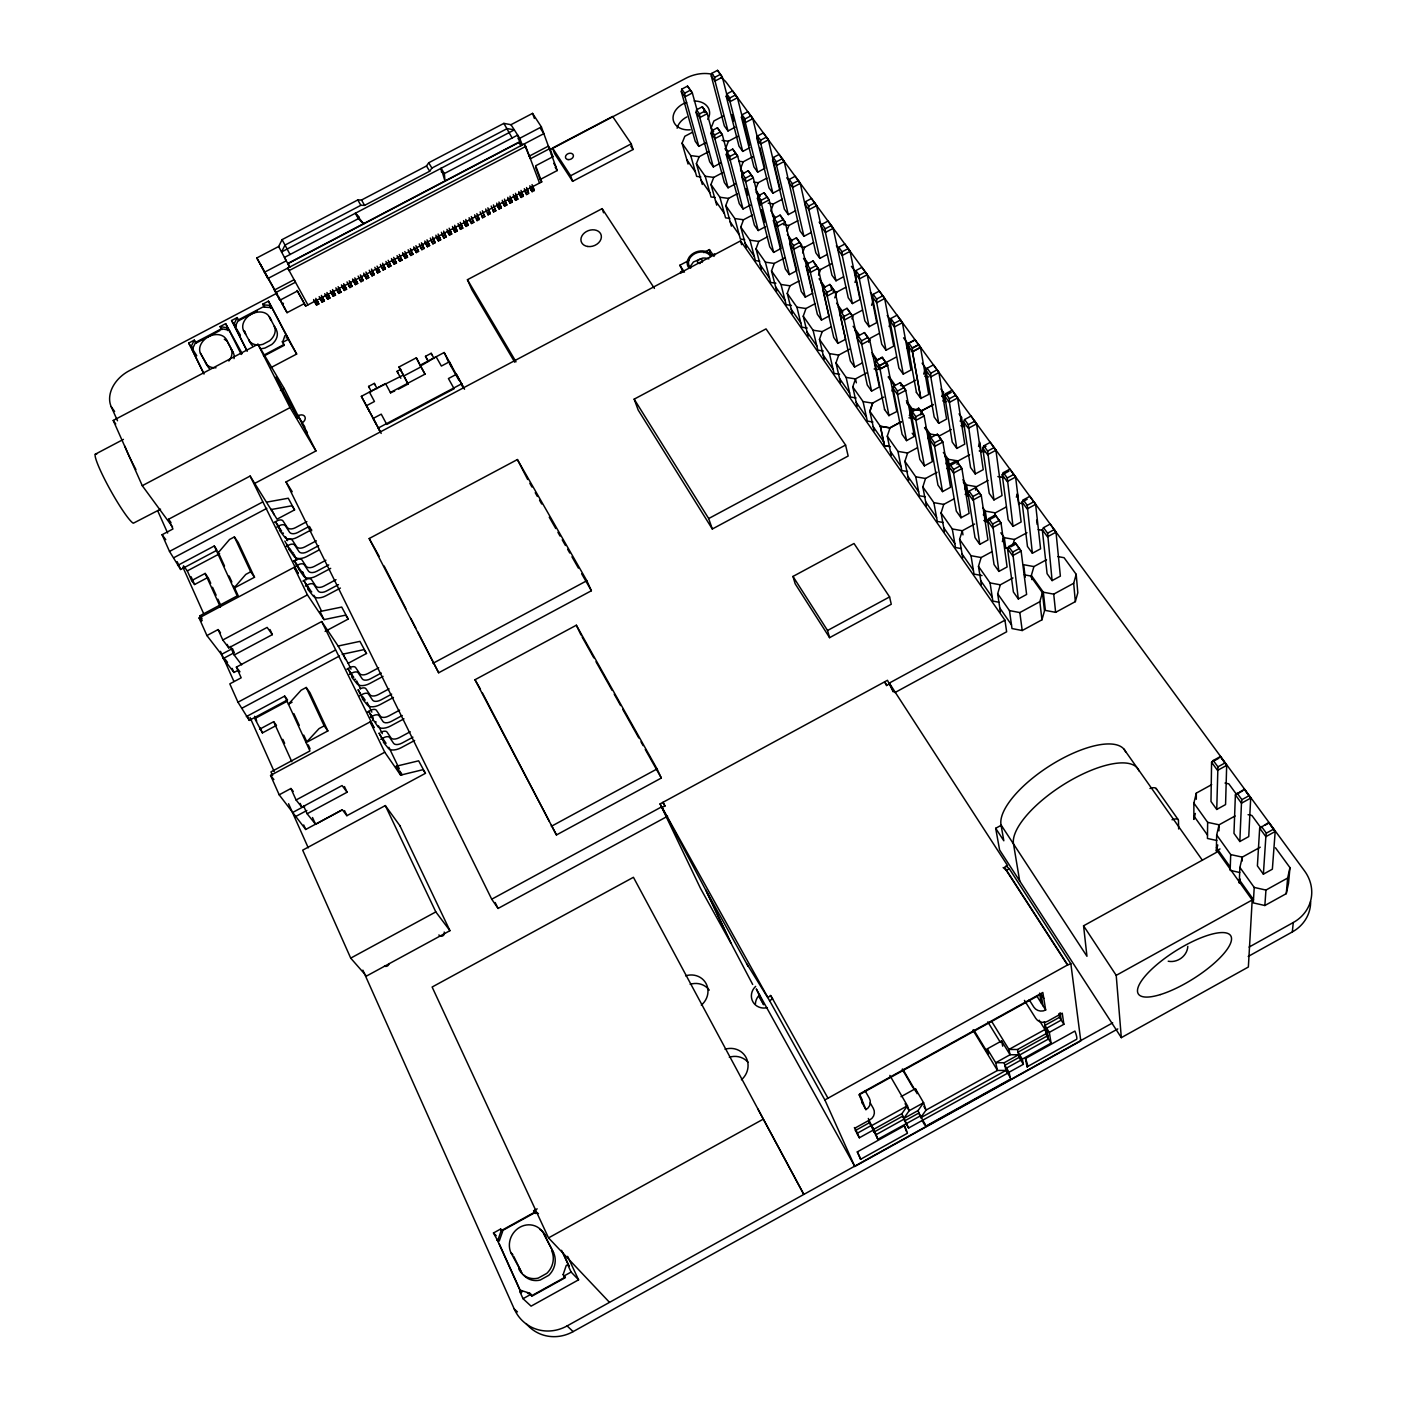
<?xml version="1.0" encoding="UTF-8"?>
<svg xmlns="http://www.w3.org/2000/svg" width="1407" height="1407" viewBox="0 0 1407 1407"><rect width="100%" height="100%" fill="white"/><g stroke="black" fill="none" stroke-linecap="round" stroke-linejoin="round"><path stroke-width="1.5" d="M968.333 424.668L975.227 473.966L983.229 469.657L976.581 423.876L974.805 421.203L968.333 424.668L964.586 419.532L971.041 416.05L976.581 423.876L968.333 428.326L963.531 421.748L964.586 419.532M1196.302 799.264L1196.319 793.108L1211.691 784.631M969.071 491.149L972.905 496.513L979.782 544.368L987.925 539.954L981.312 495.581L975.649 487.596L969.071 491.149L967.998 493.259L972.888 500.118L981.312 495.581L975.649 487.596M987.626 451.084L993.958 499.942L1002.03 495.581L995.91 450.24L994.133 447.567L987.626 451.084L983.792 445.843L990.299 442.343L995.91 450.24L987.591 454.725L982.702 448.024L983.792 445.843M988.699 518.603L992.603 524.055L998.882 571.418L1007.095 566.968L1001.045 523.07L995.329 515.015L988.699 518.603L987.573 520.678L994.046 564.559L998.882 571.418M1196.319 793.108L1193.875 803.08L1207.646 822.339L1207.452 838.466L1216.844 840.524M1007.254 477.958L1013.005 526.376L1021.13 521.979L1015.59 477.061L1013.831 474.405L1007.254 477.958L1003.367 472.629L1009.927 469.094L1015.59 477.061L1007.183 481.599L1002.224 474.775L1003.367 472.629M1008.678 546.549L1012.653 552.107L1018.316 598.96L1026.618 594.457L1021.13 551.069L1015.362 542.926L1008.678 546.549L1007.5 548.607L1013.392 591.978L1018.316 598.96M1216.738 809.447L1217.934 766.85L1213.256 760.466L1220.414 756.544L1226.675 765.355L1225.567 804.575L1216.738 809.447L1210.987 801.48L1211.585 762.225L1213.256 760.466M1219.992 848.931L1216.334 850.954L1216.686 834.967L1219.078 824.819L1235.082 815.99M1218.954 830.851L1219.078 824.819L1207.646 822.339M1027.233 505.324L1032.369 553.268L1040.582 548.818L1035.605 504.374L1033.864 501.736L1027.233 505.324L1023.276 499.89L1029.889 496.319L1035.605 504.374L1027.145 508.947L1022.08 502.018L1023.276 499.89M1047.582 533.183L1052.102 580.616L1060.368 576.131L1056.006 532.18L1054.265 529.56L1047.582 533.183L1043.537 527.66L1050.22 524.037L1056.006 532.18L1047.459 536.806L1042.306 529.736L1043.537 527.66M1216.686 834.967L1230.703 854.577L1230.158 870.37L1239.673 872.498M1235.381 794.867L1233.974 833.366L1239.831 841.509L1248.748 836.585L1250.7 798.103L1244.351 789.186L1235.381 794.867L1241.466 803.204L1239.831 841.509M1260.232 847.207L1242.293 857.127L1239.901 867.433L1239.233 883.104L1240.165 879.023M1242.117 861.084L1242.293 857.127L1230.703 854.577M1125.758 752.217A72.672 27.542 -32.8 0 0 1056.129 761.943A72.672 27.542 -32.8 0 0 1001.01 824.854L1086.96 956.285L1083.566 925.806L1217.758 851.657L1252.195 899.988L1248.361 967.014L1121.326 1037.645L999.621 850.004L995.681 828.301L1001.397 825.153M1239.901 867.433L1254.217 887.43L1253.303 902.889L1264.858 905.51L1286.262 893.656L1288.531 883.367L1289.955 867.627L1275.463 847.77M1259.67 828.16L1257.401 865.885L1263.38 874.169L1272.368 869.192L1275.182 831.502L1268.762 822.479L1259.67 828.16L1265.86 836.655L1263.38 874.169M1264.858 905.51L1265.948 890.068L1287.651 878.038L1289.955 867.627M1286.262 893.656L1287.651 878.038M1248.22 956.443L1292.33 931.926L1293.262 922.535A41.858 37.215 12.6 0 0 1304.518 870.898L726.698 82.925A31.007 23.004 -17.5 0 0 720.806 77.596M1237.14 793.161L1241.889 799.668L1241.466 803.204L1250.7 798.103L1244.351 789.186M1261.481 826.507L1266.335 833.155L1265.86 836.655L1275.182 831.502L1268.762 822.479M1187.807 946.366C1187.297 955.933 1177.483 963.092 1168.215 961.227M705.98 142.582L698.822 146.363L695.199 141.228L681.305 91.631L681.762 89.133L687.513 86.126L692.35 92.95L696.905 109.5M720.542 163.124L713.331 166.923L709.656 161.717L696.06 112.314L696.553 109.834L702.339 106.774L707.229 113.668L712.786 134.281M735.158 127.193L727.999 130.974L724.324 125.874L711.256 75.89L711.766 73.375L717.517 70.35L722.354 77.174L728.228 100.09M735.333 183.965L728.07 187.799L724.341 182.505L711.045 133.313L711.573 130.851L717.412 127.773L722.336 134.72L728.298 157.285M749.931 147.594L742.738 151.393L739.009 146.222L726.241 96.432L726.786 93.917L732.572 90.875L737.444 97.751L749.421 145.519M750.353 205.123L743.037 208.992L739.255 203.628L726.276 154.647L726.839 152.202L732.713 149.089L735.755 153.328L737.673 156.107L742.439 174.486M759.868 147.629L764.933 168.312L757.687 172.146L753.906 166.888L741.454 117.291L742.017 114.794L747.856 111.716L752.78 118.663L758.865 143.479M1216.334 850.954L1217.758 844.939M765.601 226.615L758.232 230.537L754.381 225.067L741.735 176.315L742.333 173.888L748.26 170.757L753.273 177.827L760.237 205.404M1195.317 813.475L1193.875 819.402L1193.875 803.08M756.913 138.484L757.511 136.004L763.385 132.891L768.363 139.891L780.182 189.329L772.865 193.199L769.013 187.87L756.913 138.484L760.835 143.866L772.865 193.199M775.363 225.226L781.096 248.441L773.674 252.398L769.752 246.858L757.458 198.334L758.074 195.925L764.054 192.759L769.101 199.9L774.325 221.005M795.641 210.698L788.289 214.603L784.367 209.168L772.601 159.993L773.252 157.549L779.161 154.418L784.174 161.471L799.967 230.818L803.942 236.323L811.347 232.384M773.428 220.706L774.079 218.314L780.094 215.13L785.212 222.324L796.837 270.619L789.345 274.594L785.37 268.966L773.428 220.706L777.508 226.404L789.345 274.594M827.316 254.403L819.841 258.378L815.814 252.785L800.249 183.402L795.184 176.28L789.221 179.428L788.553 181.872L792.616 187.43L803.942 236.323M1046.527 559.74L1033.916 566.581L1031.349 575.463L1043.326 592.206L1045.383 610.409L1055.637 612.344L1075.335 601.633L1077.815 592.769L1076.197 574.337L1064.061 557.7L1057.853 556.574M1075.335 601.633L1073.682 583.289L1076.197 574.337M1012.934 577.96L1000.324 584.82L997.669 593.754L1009.47 610.585L1012.002 628.56L1022.221 630.529L1041.954 619.801L1044.486 610.884L1042.411 592.699L1030.452 575.955L1024.278 574.812M1041.954 619.801L1039.843 601.686L1042.411 592.699M812.806 293.148L805.279 297.158L801.234 291.442L789.661 243.446L790.347 241.072L796.415 237.853L801.568 245.117L812.331 291.056M843.532 276.792L836.004 280.802L831.906 275.121L816.588 205.668L811.487 198.493L805.472 201.676L804.769 204.103L808.902 209.749L819.841 258.378M1012.917 544.738L1014.465 539.479L1026.969 532.725M1002.364 541.642L1003.42 538.142M1016.364 497.181L1017.384 493.751L1018.703 504.48M981.4 584.661L978.481 566.353L981.136 557.541L991.865 551.737M994.309 516.316L995.347 512.869L1005.97 507.118M806.158 266.556L806.879 264.199L813 260.963L818.188 268.28L829.057 316.03L821.459 320.075L817.361 314.271L806.158 266.556L810.362 272.448L821.459 320.075M983.37 515.015L984.408 511.568L985.99 522.173M852.413 303.56L842.248 255.476L842.09 251.818L848.21 248.564L850.057 251.325L859.994 299.515L852.413 303.56L848.245 297.792L833.19 228.321L828.037 221.057L821.987 224.276L821.248 226.685L825.434 232.436L836.004 280.802M962.757 557.946L959.609 539.409L962.282 530.738L974.699 524.02M975.508 490.093L976.546 486.681L988.136 480.42M964.692 488.845L965.73 485.45L963.25 481.968M978.533 446.459L979.817 442.273L981.207 451.858M944.431 531.67L941.072 512.939L943.745 504.392L954.315 498.694M957.006 464.31L958.061 460.951L969.564 454.76M946.049 463.941L947.368 459.755L944.924 456.343M960.207 421.309L961.509 417.193L959.064 413.851M926.422 505.834L922.834 486.928L925.525 478.486L937.044 472.277M927.987 438.632L929.323 434.499L924.522 427.781M942.057 396.369L943.358 392.324L945.082 402.244M942.198 396.563L943.499 392.518L940.966 389.036M822.937 290.053L823.693 287.731L829.849 284.443L835.09 291.847L845.554 339.28L837.904 343.378L833.735 337.469L822.937 290.053L827.21 296.05L837.904 343.378M838.765 247.245L837.992 249.637L842.248 255.476L850.057 251.325L844.868 244.009L838.765 247.245L842.09 251.818M908.693 480.42L904.912 461.338L907.603 453.019L917.135 447.883M920.688 414.854L922.025 410.774L933.351 404.688M909.414 415.575L911.419 409.472L906.706 402.859M909.555 415.769L911.56 409.666L912.281 413.517M923.678 374.051L925.648 368.054L922.113 363.217M891.264 455.428L887.289 436.17L889.998 427.974L901.342 421.871M891.95 391.076L893.955 385.043L888.151 376.918M906.899 348.127L908.218 344.187L903.575 337.838M883.789 397.108L872.533 403.141L869.807 411.231L874.116 430.841M872.657 403.334L869.948 411.424L880.43 426.374L884.475 445.702L890.156 446.652M885.689 365.996L887.008 362.021L896.312 357.044M889.101 326.53L891.071 320.69L887.219 315.414M567.637 1256.363L578.576 1279.825L531.09 1306.153L523.035 1298.696L519.693 1291.292L521.153 1290.483L529.648 1293.174L531.934 1296.164L565.368 1277.644L563.152 1274.601L566.23 1265.509L567.689 1264.7L569.202 1266.282L562.853 1252.67M862.315 362.918L854.612 367.034L850.373 361.036L839.997 313.954L840.788 311.633L846.996 308.326L852.29 315.784L867.275 385.008L871.584 391.093L879.357 386.943L869.755 340.142L864.426 332.615L858.164 335.956L857.338 338.243L861.752 344.434L871.584 391.093M857.109 406.465L852.765 386.89L855.491 378.905L866.642 372.925M868.664 342.253L870.001 338.348L879.217 333.406M855.016 272.976L855.825 270.619L861.963 267.33L867.222 274.717L876.737 322.625L869.086 326.705L864.865 320.849L855.016 272.976L859.343 278.92L869.086 326.705M871.566 305.266L873.554 299.498M840.524 382.669L835.987 362.936L838.713 355.074L849.793 349.147M851.921 318.897L853.275 315.027L862.421 310.156M854.964 282.42L856.283 278.621M496.706 1240.183L498.131 1239.391L501.279 1230.474L500.628 1229.032L493.47 1232.989L498.359 1241.818M521.153 1290.483L522.384 1291.626L520.924 1292.417L497.955 1241.414L499.379 1240.622L502.528 1231.705L501.877 1230.281L534.783 1212.113L535.434 1213.52L533.605 1210.829L537.175 1208.859M824.185 359.242L819.472 339.386L822.216 331.612L831.379 326.723M834.773 297.827L836.796 292.093L845.871 287.257M808.11 336.185L803.239 316.188L805.982 308.52L815.075 303.683M818.557 275.174L820.58 269.528L831.396 263.777M802.606 252.891L804.628 247.315L813.58 242.549M872.322 296.701L873.167 294.362L879.357 291.056L884.651 298.513L893.744 346.104L886.041 350.22L881.732 344.258L872.322 296.701L876.719 302.751L886.041 350.22M792.282 313.497L787.252 293.377L789.995 285.797L799.018 280.995M776.699 291.143L771.511 270.918L774.272 263.443L785.018 257.727M786.882 230.941L788.922 225.437L797.804 220.723M761.363 269.159L756.016 248.81L758.778 241.424L767.677 236.71M770.737 211.156L773.445 203.892L782.274 199.231M746.255 247.491L740.768 227.037L743.529 219.756L752.358 215.078M755.506 189.857L758.215 182.699L766.973 178.056M889.91 320.831L890.807 318.51L897.05 315.168L902.397 322.695L911.015 369.971L903.259 374.121L898.897 368.071L889.91 320.831L894.395 326.969L903.259 374.121M884.616 409.543L874.961 362.953L875.84 360.684L882.136 357.308L885.812 362.408L879.498 365.802L879.604 369.425L887.676 365.116L885.671 362.215L879.357 365.591L888.995 415.751L884.475 409.349M875.101 363.147L875.981 360.878L882.277 357.501L883.174 358.82M731.376 226.158L725.748 205.598L728.527 198.405L737.286 193.761M752.868 156.705L743.213 161.805L740.504 168.875L743.898 173.641M716.708 205.141L710.975 184.493L713.736 177.388L723.409 172.27M738.024 136.18L728.439 141.228L725.731 148.227L728.281 151.798M702.286 184.44L696.395 163.704L699.173 156.687L708.776 151.622M688.058 164.056L682.061 143.215L684.822 136.286L692.455 132.276M916.467 392.447L907.814 345.366L908.746 343.079L915.042 339.703L916.01 341.25M907.955 345.559L908.887 343.273L915.183 339.896M893.04 388.279L893.955 386.028L900.322 382.634L905.756 390.302L914.427 436.363L906.548 440.62L902.098 434.306L893.04 388.279L897.613 394.681L906.548 440.62M927.125 368.247L926.158 370.516L930.801 376.883L938.715 423.314L946.594 419.075L938.926 372.521L937.115 369.812L930.766 373.224L930.801 376.883L938.926 372.521L933.474 364.853L927.125 368.247L930.766 373.224M911.296 413.834L912.246 411.635L918.665 408.188L924.153 415.944L932.349 461.619L924.381 465.893L919.861 459.491L911.296 413.834L915.939 420.359L924.381 465.893M951.22 392.395L944.677 395.912L949.408 402.384L957.587 397.97L952.099 390.231L945.697 393.661L944.677 395.912L952.222 442.062L956.813 448.428L964.762 444.155L957.587 397.97L955.793 395.279L949.391 398.726L949.408 402.384L956.813 448.428M929.869 439.846L930.854 437.665L937.326 434.2L942.866 442.027L950.552 487.279L942.532 491.606L937.941 485.081L929.869 439.846L934.6 446.476L942.532 491.606M296.648 354.054L288.242 339.368L282.596 342.358L284.882 335.675L286.026 335.077L287.714 338.049L271.903 307.605L264.586 307.166L262.863 304.088L268.456 301.168L296.648 354.054L270.76 367.702M960.999 517.758L953.577 473.069L948.758 466.315L949.795 464.169L956.32 460.652L961.913 468.566L969.089 513.397L960.999 517.758L956.32 511.128L947.368 459.755M233.703 324.771L237.167 317.595L231.575 320.532L246.735 350.167M247.227 351.31L235.022 326.987L238.487 319.829L264.164 306.339L264.586 307.166L262.863 304.088M203.997 374.069L192.143 349.534L195.679 342.323L221.409 328.798L229.095 330.1L241.248 354.458M190.754 347.336L194.289 340.125L188.696 343.079L203.558 372.908M305.671 306.093L304.352 303.578L287.063 312.671L256.813 257.956L278.656 246.506L282.086 239.63L357.8 199.952L361.529 200.023L426.497 165.973L428.713 162.772L503.864 123.376L510.987 124.695L532.55 113.387L541.396 126.929L557.26 170.528L540.2 179.498L541.73 181.89L305.671 306.093L297.387 291.038L279.94 300.219L274.33 290.088L294.116 279.694L295.452 282.227L275.649 292.621M689.922 266.943L693.422 261.983L702.55 258.114A13.032 10.166 -17.9 0 1 708.882 258.906M429.663 171.249L431.896 168.066L507.188 128.582L514.329 129.884L281.558 251.959L285.005 245.082L360.86 205.316L364.589 205.369L429.663 171.249L426.497 165.973M874.538 1132.6L872.92 1129.751L901.922 1113.658L907.427 1105.779L889.857 1075.405M906.196 1123.788L903.699 1118.547L918.085 1110.545L923.59 1102.719L915.412 1088.684L901.025 1096.669M217.663 553.373L229.534 539.497L234.389 536.929L238.223 542.451L254.509 577.257L233.72 588.319L245.785 574.408L250.692 571.787L254.509 577.257M523.035 1298.696L530.333 1294.651M563.838 1276.079L571.119 1272.051L578.576 1279.825M1121.326 1037.645L1116.208 975.368L1252.195 899.988M973.767 1029.924L988.488 1054.089L987.257 1048.866L1001.573 1040.934L1010.068 1054.74L1018.58 1054.775L1020.286 1057.554M855.298 1130.577L869.948 1122.434L877.915 1139.265L920.547 1115.804M1058.891 1013.603L1059.453 1017.349L1044.944 1025.386L1049.323 1032.369L1051.082 1043.132L1022.326 1059.102L1023.364 1064.308L1009.065 1072.24L1010.56 1079.099L925.753 1126.198L925.102 1124.299M874.028 1129.645L859.343 1137.788L856.916 1133.444L871.584 1125.319L877.915 1139.265L873.008 1127.834M1039.157 1020.216L1044.979 1029.484L1008.942 1049.464L1010.068 1054.74L995.699 1062.725L997.493 1070.446L926.035 1110.105L920.565 1117.844L1005.952 1070.428L1004.246 1062.725L1018.58 1054.775M991.724 1021.5L1008.942 1049.464L1017.507 1049.516L1046.298 1033.547L1044.979 1029.484M1049.323 1032.369L1063.868 1024.296L1062.25 1013.163L1047.529 1021.324A8.6 8.108 8.7 0 1 1035.745 1018.351L1024.437 1000.377M1044.328 1021.693L1046.738 1036.238L1018.035 1052.155L1022.326 1059.102M875.506 1134.992L904.437 1118.934M904.56 1120.957L918.929 1112.99L925.19 1124.527M1017.507 1049.516L1019.108 1057.378L1004.827 1065.31L1009.065 1072.24M904.349 1125.758A37.268 1.812 61 0 1 907.146 1133.426L860.556 1159.298L857.303 1151.893L904.349 1125.758L906.442 1131.509M1025.422 1058.556L1074.913 1031.067A37.11 4.731 59.9 0 1 1076.056 1039.597L1027.04 1066.84A37.162 3.887 60.2 0 0 1025.422 1058.556L1027.04 1066.84M907.005 1125.195L908.623 1128.009L1007.641 1073.189L1006.515 1068.089L1020.814 1060.157L1019.758 1054.933L1048.479 1038.999L1046.702 1028.183L1061.212 1020.128L1060.122 1012.671M362.883 970.144L514.241 1308.985A42.228 38.991 -63.7 0 0 567.109 1325.922L1112.691 1022.854M1249.082 947.087L1293.262 922.535M758.883 996.455L763.684 1004.739L756.28 988.91L854.805 1166.473L1080.787 1040.934L1070.868 963.813L1009.276 868.735L1006.128 865.903M526.148 1323.582A41.841 38.675 -64.3 0 0 573.124 1331.62L1117.791 1028.922M1265.245 825.082L1268.956 823.025M1266.335 833.155L1273.634 829.128M757.863 1108.945L803.749 1194.297L633.431 877.3L432.125 987.028L548.537 1237.896L763.333 1119.11M886.551 685.684L884.634 681.832L886.867 685.297L889.716 683.749L1007.553 865.569L1004.545 867.222L1067.72 964.885L824.871 1099.94L854.805 1166.473M1070.868 963.813L1067.72 964.885M862.72 1103.493L859.202 1094.787L1041.074 994.081L1043.801 998.39M746.976 964.059L769.559 1000.606L772.601 998.935L770.332 995.347M1003.138 867.539L1006.286 870.388L1009.276 868.735M1218.884 758.215L1211.585 762.225L1217.53 770.403L1226.675 765.355L1220.414 756.544M1217.934 766.85L1225.075 762.911M1237.228 793.865L1242.75 790.804M1241.889 799.668L1249.117 795.694M660.076 803.889L705.681 889.98L730.849 943.059L700.457 888.309L660.076 803.889L887.483 680.284L893.216 691.857M894.905 692.578L1006.638 631.796L1004.95 620.206L740.557 240.878L286.026 481.933L491.729 899.214L661.519 806.915M889.189 683.134L1004.95 620.206M1009.47 610.585L1019.829 612.573L1039.843 601.686M1043.326 592.206L1053.72 594.141L1073.682 583.289M399.905 825.698L449.941 930.678L366.436 976.089L350.712 958.132L302.681 850.162L385.307 805.578L400.116 825.997M491.729 899.214L498.078 908.447L667.604 816.218M829.585 637.67L827.545 630.494L889.576 596.92L854.014 543.507L792.985 576.43L795.166 583.782L829.585 637.67L891.264 604.254L889.576 596.92M1010.912 546.743L1016.03 543.964L1021.13 551.069L1012.583 555.712L1007.5 548.607M1012.653 552.107L1019.336 548.484M551.351 826.314L657.069 768.943L576.342 625.218L474.986 679.739L556.451 834.967L661.325 778.036L657.069 768.943M350.712 958.132L435.818 911.912L449.941 930.678M956.32 460.652L961.913 468.566L953.577 473.069L953.559 469.446L960.102 465.928M246.331 716.62L284.689 696.078L287.538 699.912L249.303 720.384L237.976 702.216L229.816 683.872L241.177 677.805L236.376 667.129L321.693 621.542L374.069 727.648L370.129 721.897L270.566 775.415L279.184 794.814L305.724 829.479L341.866 809.975M303.701 806.176L307.131 813.756L315.59 824.309L342.411 809.852L346.896 815.691L425.442 773.322L418.635 760.818L396.299 766.199L400.626 775.116L422.997 769.682L425.442 773.322M1008.925 471.169L1002.224 474.775L1008.168 519.675L1013.005 526.376M972.905 496.513L979.501 492.942M996.033 516.105L987.573 520.678L992.551 527.66L1001.045 523.07L995.329 515.015M1027.145 499.274L1022.08 502.018L1027.462 546.444L1032.369 553.268M992.603 524.055L999.234 520.467M389.071 688.85L378.325 694.618A7.07 3.781 -26 0 1 370.006 694.777L365.943 688.744A4.977 2.673 -25.8 0 0 360.051 688.85M712.311 529.014L708.688 518.55L845.572 445.052L766.041 328.886L634.17 399.148L638.198 410.07L712.311 529.014L848.157 456.026L845.572 445.052M327.866 730.919L324.173 725.854L319.037 728.615L306.11 742.615L327.866 730.919L309.945 692.649L306.216 687.478L301.133 690.204L288.417 704.186L292.076 702.234M391.674 694.143L380.928 699.93A7.07 3.781 -26.1 0 1 372.591 700.123L368.546 694.091A4.977 2.673 -25.8 0 0 362.654 694.214L359.717 695.779M901.201 421.678L889.857 427.781L880.29 426.18L884.352 445.509L890.015 446.459M933.21 404.495L921.884 410.563L912.281 409.015M438.667 672.775L591.38 590.747L586.825 580.722L517.407 459.544L369.197 538.529L438.667 672.775L417.826 632.007M393.432 697.467L380.189 704.59A11.01 5.874 -26 0 1 367.755 705.505L362.25 698.787M918.665 408.188L924.153 415.944L915.939 420.359L915.887 416.718L922.306 413.271M367.544 711.977L370.481 710.394A5.012 2.656 -25.9 0 1 376.39 710.236L380.418 716.216A7.105 3.746 -26.1 0 0 388.772 715.97L399.588 710.166M370.164 717.394L373.119 715.811A5.012 2.638 -25.9 0 1 379.028 715.653L383.056 721.615A7.123 3.746 -26.1 0 0 391.41 721.351L402.226 715.53M403.967 718.819L390.636 725.994A11.08 5.804 -26.1 0 1 378.166 726.997L373.682 720.437L372.45 720.472M951.308 429.504L939.894 435.642L930.185 434.042L925.384 427.323M380.752 739.308L383.724 737.708A5.048 2.621 -26 0 1 389.651 737.497L393.643 743.388A7.176 3.693 -26.2 0 0 402.033 743.072L412.919 737.215M279.184 794.814L290.915 788.5L293.236 791.402M937.326 434.2L942.866 442.027L934.6 446.476L934.565 442.853L941.037 439.371M410.228 731.763L399.359 737.62A7.158 3.711 -26.2 0 1 390.988 737.919L386.978 732.009A5.048 2.621 -26 0 0 381.051 732.22M290.915 788.5L296.086 799.985L384.762 752.235L400.626 775.116M414.643 740.469L401.224 747.68A11.168 5.751 -26.2 0 1 388.719 748.788L383.39 742.192M296.086 799.985L301.872 807.213L342.094 785.546L347.089 792.229L307.131 813.756M293.289 812.156L304.827 805.93M295.329 816.711L306.884 810.467M948.758 466.315L957.094 461.83M986.026 446.23L982.702 448.024L989.209 493.365L993.958 499.942M237.976 702.216L335.446 650.052M918.753 344.768L912.457 348.145L908.746 343.079M242.479 707.932L339.474 655.996M879.463 369.232L887.536 364.905L896.822 411.548L888.855 415.557M907.814 345.366L912.51 351.803L912.299 347.951L918.613 344.574L920.583 347.494L912.51 351.803L920.917 398.603L916.326 392.254M338.137 646.024L348.197 663.295L366.506 653.481L359.928 641.363L338.137 646.024L321.693 621.542M346.861 669.169L349.763 667.604A4.942 2.708 -25.7 0 1 355.619 667.534L359.717 673.636A7.017 3.816 -25.9 0 0 368.001 673.513L378.676 667.797M287.116 701.284L254.79 718.608L262.423 732.906L276.493 725.361L273.679 721.685L259.556 729.248M349.411 674.445L352.313 672.898A4.96 2.691 -25.7 0 1 358.187 672.81L362.267 678.895A7.035 3.816 -26 0 0 370.569 678.772L381.262 673.038M915.676 380.259L904.296 386.098L900.498 385.5M900.322 382.634L905.756 390.302L897.613 394.681L897.525 391.04L903.91 387.629M383.038 676.38L369.865 683.45A10.939 5.927 -25.9 0 1 357.484 684.294L351.961 677.488M432.951 663.33L586.825 580.722M829.849 284.443L835.09 291.847L827.21 296.05L827.035 292.392L833.208 289.121M859.22 275.262L865.375 271.973L867.222 274.717L859.343 278.92L859.22 275.262L855.825 270.619M325.896 560.232L314.271 566.423A6.789 3.992 -25.4 0 1 306.11 566.265L301.907 559.845A4.784 2.814 -25.1 0 0 296.138 559.722L293.324 561.217M328.746 564.893L316.663 571.33A6.806 3.975 -25.4 0 1 308.502 571.172L304.299 564.787A4.784 2.814 -25.2 0 0 298.53 564.664L295.716 566.159M302.91 581.073L305.741 579.578A4.801 2.796 -25.2 0 1 311.527 579.666L315.713 586.015A6.824 3.957 -25.5 0 0 323.909 586.139L336.027 579.666M330.68 568.358L316.118 576.114A10.588 6.191 -25.4 0 1 303.947 576.536L298.794 569.29M217.188 550.102L180.659 569.501L169.508 551.421L162.086 534.73L172.938 528.979L168.576 519.253L250.129 476.058L298.249 573.511L294.133 567.32L199.091 617.954L206.917 635.542L218.103 629.58L220.512 632.745M305.337 586.086L308.168 584.573A4.819 2.796 -25.3 0 1 313.954 584.661L318.14 590.993A6.842 3.957 -25.5 0 0 326.336 591.098L338.489 584.626M218.103 629.58L222.798 639.992L307.412 594.862L323.979 619.625L345.665 615.14L348.215 619.062L325.123 631.409M854.612 367.034L844.341 320.04L844.182 316.399L850.391 313.075M876.614 299.075L882.822 295.769L884.651 298.513L876.719 302.751L876.614 299.075L873.167 294.362M340.406 588.056L325.756 595.865A10.64 6.138 -25.5 0 1 313.55 596.375L307.799 589.304M222.798 639.992L228.761 647.871L267.137 627.399L272.342 634.627L234.178 655.011L230.291 646.393M221.427 654.413L232.454 648.539L234.301 652.655L223.273 658.546L221.427 654.413L206.917 635.542M223.273 658.546L233.984 672.476L237.801 670.436M864.426 332.615L869.755 340.142L861.752 344.434L861.612 340.793L867.89 337.434M894.307 323.311L900.568 319.969L902.397 322.695L894.395 326.969L894.307 323.311L890.807 318.51M169.508 551.421L262.652 502M174.099 557.559L266.82 508.349M177.616 565.456L214.269 545.986L216.221 548.73M267.119 502.053L288.259 498.236L294.573 509.879L277.038 519.183L250.129 476.058M805.279 297.158L793.794 249.232L793.583 245.592L799.651 242.373M825.258 228.778L831.326 225.542L833.19 228.321L825.434 232.436L825.258 228.778L821.987 224.276M274.506 522.226L277.285 520.766A4.713 2.849 -24.9 0 1 283.018 520.959L287.257 527.467A6.701 4.045 -25.2 0 0 295.364 527.731L306.849 521.628M183.49 565.79L187.307 570.89L219.633 553.725M276.827 527.045L279.606 525.567A4.731 2.849 -24.9 0 1 285.357 525.761L289.578 532.268A6.718 4.045 -25.2 0 0 297.704 532.514L309.206 526.394M187.307 570.89L191.651 580.599L205.141 573.423L207.075 576.061M191.651 580.599L194.588 584.521L208.043 577.362L210.733 583.307M311.598 529.683L297.194 537.333A10.447 6.279 -25.2 0 1 285.111 537.615L279.448 530.316M286.219 546.479L289.015 545.001A4.749 2.832 -25.1 0 1 294.767 545.16L298.988 551.597A6.754 4.01 -25.3 0 0 307.131 551.808L318.703 545.652M813 260.963L818.188 268.28L810.362 272.448L810.168 268.807L816.289 265.554M316.311 540.816L304.756 546.954A6.754 4.01 -25.3 0 1 296.631 546.743L292.41 540.288A4.749 2.832 -25 0 0 286.659 540.112M319.266 549.856L306.603 556.609A10.517 6.226 -25.3 0 1 294.485 556.961L289.174 549.645M202.186 620.628L200.005 615.721L237.22 595.9L214.269 545.986M315.942 450.961L284.196 388.49L257.938 344.258L113.228 420.447L142.283 485.696L290.035 407.608L315.942 450.961L254.561 483.48M758.232 230.537L745.675 181.837L745.411 178.197L751.338 175.048M772.601 159.993L776.594 165.481L776.365 161.823L782.292 158.692L784.174 161.471L776.594 165.481L788.289 214.603M398.462 389.141L408.083 384.058L398.99 366.981L416.331 357.818L425.002 374.156L390.39 392.483L394.628 391.181M371.413 391.638L368.599 386.415L374.297 383.39L377.111 388.613M397.812 372.82L397.073 371.342L400.854 369.338M428.168 361.247L425.494 356.305L431.175 353.315L434.095 358.468M380.154 431.509L361.353 396.334L385.536 383.548L390.777 393.221M464.521 389.229L444.155 352.524L420.042 365.275L425.002 374.156M403.176 375.141L369.408 392.078L374.455 401.487L366.365 405.779M422.188 365.081L436.117 356.78L441.376 366.066L449.431 361.792L452.104 367.385L446.828 358.117M398.99 366.981L403.915 375.915L421.291 366.717M160.556 509.141L133.331 523.228A39.713 4.626 60.8 0 1 109.922 489.231A39.713 4.626 60.8 0 1 95.289 454.215L123.411 439.389M773.674 252.398L761.468 203.945L761.205 200.304L767.184 197.138M792.405 183.772L798.385 180.624L800.249 183.402L792.616 187.43L792.405 183.772L789.221 179.428M683.116 271.797L682.8 270.777L680.531 271.991L680.847 272.993L683.116 271.797L679.862 265.255L689.342 260.225M703.729 252.609L709.392 249.584L714.07 256.408M461.883 383.689L378.219 428.045L381.174 433.426M712.329 255.124L714.598 253.911L714.897 254.948M780.094 215.13L785.212 222.324L777.508 226.404L777.262 222.763L783.294 219.562M808.708 206.09L814.723 202.907L816.588 205.668L808.902 209.749L808.708 206.09L805.472 201.676M323.487 299.322L321.253 300.5L320.005 298.196M345.717 287.626L343.501 288.787L344.363 290.475L346.579 289.314L343.66 283.704M352.137 286.395L349.903 282.209L352.137 286.395L349.903 287.556L349.042 285.867L351.275 284.689L349.235 280.767M362.373 278.85L360.086 280.063L358.785 277.531L361.001 281.717L363.217 280.556L360.35 274.91M373.471 273.011L371.167 274.242L369.865 271.692L372.081 275.895L374.297 274.717L371.483 269.071M388.719 261.79L390.917 265.976L388.701 267.137L386.503 262.951L387.769 265.501L390.108 264.252L388.156 260.295M395.666 261.333L396.457 263.056L394.241 264.235L392.043 260.031L393.309 262.581L395.666 261.333L393.696 257.375M401.206 258.431L401.98 260.154L399.781 261.315L397.583 257.129L398.832 259.679L401.206 258.431L399.254 254.456M406.746 255.511L404.372 256.76L403.106 254.21L405.304 258.413L407.52 257.235L404.811 251.536M413.042 254.333L412.11 252.697L413.042 254.333L410.844 255.494L408.646 251.308L409.894 253.858L412.286 252.592L410.352 248.617M417.809 249.672L415.61 250.851L416.366 252.592L418.582 251.413L415.909 245.697M440.672 239.788L438.509 235.585L440.672 239.788L438.474 240.949L436.293 236.745L437.507 239.331L439.951 238.029L438.087 234.019M446.195 236.886L444.032 232.683L446.195 236.886L443.996 238.047L441.816 233.843L443.029 236.411L445.474 235.127L443.627 231.117M451.717 233.984L449.554 229.781L451.717 233.984L449.519 235.145L447.338 230.941L448.552 233.509L451.014 232.208L449.15 228.198M457.24 231.082L455.077 226.879L457.24 231.082L455.024 232.243L452.861 228.04L454.056 230.607L456.536 229.306L454.69 225.278M466.104 221.057L468.267 225.278L466.069 226.439L465.084 224.803L467.581 223.502L465.77 219.457M473.104 220.582L473.79 222.376L471.574 223.537L470.606 221.919L473.104 220.582L471.292 216.555M478.626 217.68L476.41 218.841L477.096 220.635L479.295 219.474L476.832 213.635M484.131 214.779L481.933 215.939L482.601 217.733L484.799 216.572L482.355 210.733M489.654 211.877L487.455 213.037L488.106 214.831L490.304 213.671L487.877 207.831M495.176 208.975L492.96 210.135L493.611 211.929L495.827 210.769L493.417 204.912M532.215 186.287L534.326 190.508L532.127 191.669L531.125 190.068L533.728 188.679L532.039 184.598M313.585 299.533L316.593 305.09L318.826 303.912L315.801 298.354M319.16 296.596L322.15 302.171L324.384 300.992L321.376 295.417M329.924 298.073L327.69 293.887L325.474 295.065L327.708 299.234L329.924 298.073L327.813 294.081M331.014 292.146L333.266 296.314L335.482 295.153L333.371 291.161L335.482 295.153M336.572 289.209L338.806 293.395L341.039 292.234L338.946 288.224M355.461 284.636L353.227 280.45L355.461 284.636L357.677 283.475L354.793 277.847M368.757 277.636L366.541 273.45L367.93 275.93L365.627 277.144L364.325 274.611L366.541 278.797L368.757 277.636L365.926 271.991M379.837 271.797L377.639 267.611L379.028 270.091L376.707 271.322L377.621 272.976L379.837 271.797L377.041 266.134M380.365 264.393L383.161 270.056L385.377 268.895L382.598 263.215M421.889 249.672L419.708 245.486L421.889 249.672L424.105 248.511L421.449 242.778M427.429 246.77L425.248 242.567L427.429 246.77L429.627 245.609L426.989 239.858M432.951 243.851L430.771 239.665L432.951 243.851L435.15 242.69L432.529 236.939M462.762 228.18L460.599 223.959L462.059 226.404L459.579 227.705L460.546 229.341L462.762 228.18L460.23 222.376M499.116 209.027L496.988 204.824L499.116 209.027L501.332 207.867L498.94 202.01M504.621 206.143L502.492 201.922L504.621 206.143L506.837 204.982L504.462 199.108M510.125 203.241L507.997 199.02L510.125 203.241L512.341 202.08L509.985 196.206M515.63 200.339L513.502 196.136L515.63 200.339L517.829 199.178L515.49 193.304M521.135 197.455L519.007 193.234L521.135 197.455L523.334 196.294L521.012 190.402M526.64 194.553L524.512 190.332L526.64 194.553L528.839 193.392L526.535 187.5M572.614 181.327L570.626 175.752L631.251 143.831L612.608 116.464L552.546 148.016L554.587 153.627L572.614 181.327L633.062 149.511L631.251 143.831M713.331 166.923L699.807 117.572L699.49 113.949L705.294 110.889M726.241 96.432L730.04 101.656L729.758 97.998L735.562 94.955L737.444 97.751L730.04 101.656L742.738 151.393M286.166 337.891L287.292 337.293M263.443 355.338L283.862 344.574L283.423 343.713M263.883 356.059L284.284 345.313L282.139 341.496M723.409 115.954L713.894 120.967L711.168 127.879L713.683 131.396M728.07 187.799L714.862 138.66L714.563 135.019L720.402 131.941M741.454 117.291L745.323 122.602L745.059 118.944L750.898 115.866L752.78 118.663L745.323 122.602L757.687 172.146M514.733 362.215L471.837 289.649L467.441 279.712L602.143 208.641L654.413 288.4M280.433 390.478L284.196 388.49M743.037 208.992L730.145 160.081L729.864 156.441L735.755 153.328M760.589 140.208L766.463 137.112L768.363 139.891L760.835 143.866L760.589 140.208L757.511 136.004M358.38 218.648L355.338 213.266L363.674 223.924L358.38 218.648L284.46 257.428L289.684 267.066L287.855 263.443L518.708 142.265L520.959 145.783M444.348 173.553L441.13 168.26L445.017 181.239L444.348 173.553L517.67 135.09L520.203 141.773L287.89 263.707L289.684 267.066M264.323 272.325L286.254 260.823L278.656 246.506M517.987 138.308L522.261 144.991L519.728 138.308L541.396 126.929M528.839 156.37L548.378 146.117L549.926 148.509L530.386 158.78L524.16 143.989L525.708 146.398L289.086 270.619L287.749 268.086L307.904 304.914M276.739 293.254L129.321 370.709A31.552 23.585 -31.7 0 0 111.223 406.729L117.484 420.763M549.891 149.828L685.983 78.212A31.007 23.004 -17.5 0 1 712.698 74.36M229.552 330.838L227.758 327.884L220.055 326.6L225.648 323.663L242.197 353.649M203.487 339.193L196.153 343.062L194.289 340.125M207.163 337.258L220.02 330.504M238.926 320.567L257.252 310.929M549.926 148.509L552.916 156.722L535.68 165.78L541.73 181.89M263.302 304.932L270.619 305.354L272.325 308.344M282.332 303.912L283.458 303.314M698.822 146.363L684.998 96.819L684.664 93.196L690.415 90.154M727.999 130.974L715.002 81.043L714.703 77.385L720.454 74.36M316.593 305.09L314.341 300.905L316.575 299.744L318.826 303.912M342.147 654.308L363.991 649.612L366.506 653.481M270.777 509.615L291.952 505.764L294.573 509.879M95.289 454.215L96.678 454.215M1004.246 1062.725L995.699 1062.725L987.257 1048.866M349.903 672.106L353.79 677.347M296.402 564.348L301.573 571.629M277.601 525.427L281.629 531.037M722.09 140.436L728.439 141.228M738.939 161.26L743.213 161.805M682.061 143.215L690.731 155.597L699.173 156.687M753.888 182.119L758.215 182.699M696.395 163.704L705.206 176.262L713.736 177.388M700.827 176.93L696.658 176.385L690.731 155.597M768.204 203.188L773.445 203.892M710.975 184.493L719.909 197.244L728.527 198.405M715.231 197.525L711.01 196.962L705.206 176.262M783.629 224.715L788.922 225.437M725.748 205.598L734.841 218.56L743.529 219.756M729.828 218.437L725.572 217.839L719.909 197.244M801.058 246.805L804.628 247.315M740.768 227.037L749.984 240.192L758.778 241.424M744.672 239.665L740.363 239.049L734.841 218.56M816.975 269.018L820.58 269.528M759.727 261.21L755.383 260.576L749.984 240.192M756.016 248.81L765.39 262.159L774.272 263.443M775.89 283.229L770.631 282.455L765.39 262.159M833.155 291.566L836.796 292.093M771.511 270.918L781.026 284.495L789.995 285.797M791.438 305.442L786.108 304.651L781.026 284.495M787.252 293.377L796.907 307.166L805.982 308.52M807.213 328.024L801.849 327.215L796.907 307.166M803.239 316.188L813.053 330.205L822.216 331.612M823.253 350.959L817.819 350.114L813.053 330.205M819.472 339.386L829.462 353.614L838.713 355.074M924.944 376.355L928.761 376.953M874.099 368.951L877.862 369.531M839.539 374.262L834.052 373.4L829.462 353.614M835.987 362.936L846.117 377.41L855.491 378.905L856.353 382.827M942.831 400.942L946.682 401.558M856.089 397.952L850.549 397.038L846.117 377.41M922.025 410.774L912.422 409.208L906.372 400.749M852.765 386.89L863.071 401.593L872.533 403.141M960.858 425.741L964.78 426.374M908.904 417.809L914.673 418.758M872.92 422.012L867.31 421.08L863.071 401.593M880.43 426.374L889.998 427.974M979.219 450.943L985.129 451.946M943.358 452.456L948.248 459.298L958.061 460.951M887.289 436.17L897.947 451.383L907.603 453.019M997.862 476.586L1003.859 477.624M946.7 468.478L950.64 469.147M907.533 471.521L901.799 470.536L897.947 451.383M962.88 479.769L966.609 484.975L976.546 486.681M904.912 461.338L915.746 476.797L925.525 478.486M1018.861 503.038L1022.907 503.741M965.096 494.297L969.071 494.983M925.19 496.794L919.404 495.774L915.746 476.797M982.772 507.558L985.305 511.093L995.347 512.869M922.834 486.928L933.861 502.651L943.745 504.392M1038.19 529.577L1042.288 530.298M983.81 520.537L987.837 521.258M943.165 522.489L937.308 521.434L933.861 502.651M1000.834 532.813L1004.299 537.667L1014.465 539.479M941.072 512.939L952.275 528.944L962.282 530.738L962.968 534.871M1004.879 547.622L1008.942 548.361M961.438 548.624L955.511 547.534L952.275 528.944M1033.916 566.581L1023.645 564.699L1025.211 577.151M959.609 539.409L971.006 555.695L981.136 557.541M982.016 575.569L974.013 574.091L971.006 555.695M978.481 566.353L990.071 582.903L1000.324 584.82M998.917 602.231L992.85 601.088L990.071 582.903M1225.022 783.048L1228.821 783.84L1236.419 794.269M1248.079 814.688L1251.913 815.497L1260.971 827.896M1254.217 887.43L1265.948 890.068M534.255 1212.254L538.459 1213.538M527.467 1293.226L530.861 1294.317L531.529 1295.794L564.981 1277.257L563.152 1274.601M514.241 1308.985L517.477 1311.904M519.693 1291.292L521.329 1292.804L499.239 1243.77M529.648 1293.174L530.861 1294.317M567.109 1325.922L573.124 1331.62M523.246 1274.707A19.206 17.711 -61.2 0 0 540.235 1280.036L548.748 1275.322A19.206 17.711 -61.2 0 0 553.531 1252.564L544.034 1234.22A19.417 17.869 -59.6 0 0 520.01 1227.168A19.417 17.869 -59.6 0 0 510.829 1252.582L520.731 1270.714A19.206 17.711 -61.2 0 0 522.296 1273.458M510.829 1252.582L512.887 1254.587M498.131 1239.391L499.379 1240.622M493.47 1232.989L496.214 1235.698M500.628 1229.032L502.281 1230.685L535.17 1212.517L533.605 1210.829M501.279 1230.474L502.528 1231.705M355.338 213.266L359.295 217.223M544.034 1234.22L553.531 1252.564M548.537 1237.896L609.407 1302.249M270.566 775.415L273.89 779.548M225.085 659.18L227.512 662.363M199.091 617.954L201.377 620.927M236.376 667.129L239.946 671.79M200.005 615.721L202.01 618.359M234.178 655.011L241.652 664.86M162.086 534.73L165.762 539.655M915.851 341.057L920.583 347.494M142.283 485.696L172.533 526.957M711.766 73.375L714.703 77.385M726.786 93.917L729.758 97.998M742.017 114.794L745.059 118.944M773.252 157.549L776.365 161.823M945.697 393.661L949.391 398.726M786.742 177.757L789.081 180.958M819.155 222.165L821.565 225.454M836.374 245.75L838.818 249.092M851.393 266.328L856.353 273.134M870.423 292.392L872.938 295.857M711.256 75.89L715.002 81.043L722.354 77.174L717.517 70.35M168.576 519.253L171.003 522.577M938.715 423.314L934.195 417.052L925.648 368.054M975.227 473.966L970.566 467.493L963.531 421.748M1052.102 580.616L1047.089 573.687L1042.306 529.736M113.228 420.447L115.761 423.964M702.339 106.774L707.229 113.668L699.807 117.572L696.06 112.314M887.676 365.116L882.136 357.308M756.649 191.458L760.114 196.294M771.915 212.791L775.415 217.68M787.392 234.441L792.159 241.072M804.347 258.114L807.952 263.179M819.12 278.779L825.241 287.345M836.602 303.209L842.828 311.914M853.117 326.301L859.448 335.147M871.9 352.577L877.616 360.561M888.995 376.46L894.799 384.586M724.939 148.632L727.489 152.202M740.838 170.88L743.107 174.046M755.858 191.88L759.305 196.716M772.267 214.849L774.606 218.12M788.958 238.188L791.332 241.512M803.52 258.554L808.339 265.307M820.738 282.649L824.414 287.784M838.255 307.148L842.002 312.354M854.805 330.293L858.604 335.605M872.199 354.617L876.772 361.001M681.762 89.133L684.664 93.196M696.553 109.834L699.49 113.949M711.573 130.851L714.563 135.019M726.839 152.202L729.864 156.441M742.333 173.888L745.411 178.197M758.074 195.925L761.205 200.304M774.079 218.314L777.262 222.763M790.347 241.072L793.583 245.592M806.879 264.199L810.168 268.807M823.693 287.731L827.035 292.392M840.788 311.633L844.182 316.399M858.164 335.956L861.612 340.793M875.84 360.684L879.498 365.802M893.955 386.028L897.525 391.04M912.246 411.635L915.887 416.718M930.854 437.665L934.565 442.853M949.795 464.169L953.559 469.446M111.223 406.729L114.618 411.477M681.305 91.631L684.998 96.819L692.35 92.95L687.513 86.126M711.045 133.313L714.862 138.66L722.336 134.72L717.412 127.773M726.276 154.647L730.145 160.081L737.673 156.107L732.713 149.089M741.735 176.315L745.675 181.837L753.273 177.827L748.26 170.757M757.458 198.334L761.468 203.945L769.101 199.9L764.054 192.759M789.661 243.446L793.794 249.232L801.568 245.117L796.415 237.853M839.997 313.954L844.341 320.04L852.29 315.784L846.996 308.326M874.961 362.953L879.604 369.425M1193.875 815.972L1207.487 835.072M1216.404 847.594L1230.281 867.064M1239.374 879.815L1253.496 899.653M912.193 433.215L914.427 436.363M1156.132 788.465L1178.187 819.648M979.782 544.368L975.016 537.615L966.609 484.975M1123.929 749.104L1202.422 860.31M686.792 159.659L695.41 172.006M701.038 180.078L709.779 192.601M715.512 200.796L724.376 213.512M730.18 221.831L739.203 234.74M745.094 243.182L754.24 256.285M760.237 264.868L769.523 278.181M775.609 286.887L785.036 300.412M791.226 309.259L800.812 322.994M807.073 331.982L816.816 345.929M823.201 355.056L833.085 369.232M839.557 378.518L849.617 392.905M856.195 402.349L866.413 416.982M873.114 426.567L883.631 441.64M890.42 451.366L900.99 466.491M907.902 476.41L918.63 491.782M925.665 501.842L936.587 517.495M943.728 527.731L954.825 543.63M962.089 554.041L973.38 570.222M980.785 580.81L992.269 597.254M999.797 608.035L1011.475 624.778M396.299 766.199L398.533 769.436M402.156 774.677L399.658 771.054L401.382 774.606M382.722 738.429L386.063 743.318M371.061 715.02L373.312 718.309M630.723 146.099L633.062 149.511M362.918 696.852L365.169 700.176M679.862 265.255L684.47 272.114M306.48 584.397L311.14 591.397A10.623 6.156 -25.5 0 0 311.756 591.89M1083.566 925.806L1116.208 975.368M289.772 548.537L292.128 552.107A10.5 6.244 -25.3 0 0 293.483 553.021M540.534 128.582L543.841 133.647L267.822 278.551L260.33 264.199M552.546 148.016L570.626 175.752M995.681 828.301L1003.824 840.77L1001.01 824.854M1015.362 542.926L1016.03 543.964M551.368 154.33L552.916 156.722M553.742 163.335L555.783 166.518M555.202 167.363L557.26 170.528M1006.286 870.388L1066.612 963.672M510.987 124.695L519.728 138.308M503.864 123.376L512.13 137.992M792.985 576.43L827.545 630.494M191.88 346.755L193.269 348.936M188.696 343.079L196.769 355.742M533.323 188.907L534.326 190.508M1059.453 1017.349L1063.868 1024.296M234.037 358.592A14.457 10.887 -29.9 0 0 233.316 352.805L226.281 339.474A14.65 10.975 -29.8 0 0 208.605 336.678A14.65 10.975 -29.8 0 0 200.374 353.104L207.744 366.26A14.457 10.887 -29.9 0 0 209.414 368.581M532.127 191.669L530.017 187.448L531.125 190.068M1036.607 995.646L1045.682 1009.997A8.706 8.196 7.6 0 1 1033.758 1007.025L1029.185 999.761M194.711 340.986L196.101 343.167M200.374 353.104L207.744 366.26M523.334 196.294L521.206 192.073L522.718 194.483L520.52 195.643L518.814 191.563M286.026 481.933L292.216 491.747M1046.298 1033.547L1048.039 1036.308M1046.738 1036.238L1051.082 1043.132M517.829 199.178L515.701 194.975L517.213 197.367L515.015 198.528L513.291 194.465M512.341 202.08L510.196 197.859L511.708 200.269L509.51 201.43L507.769 197.367M634.17 399.148L708.688 518.55M506.837 204.982L504.691 200.761L506.203 203.171L503.987 204.332L502.246 200.269M501.332 207.867L499.186 203.663L500.681 206.073L498.483 207.234L496.724 203.171M1019.108 1057.378L1023.364 1064.308M494.824 209.168L495.827 210.769M493.611 211.929L491.201 206.073M987.784 1021.887L1000.43 1042.464M489.319 212.052L490.304 213.671M488.106 214.831L485.679 208.992M483.815 214.954L484.799 216.572M220.055 326.6L221.831 329.66M226.281 339.474L233.316 352.805M1010.173 1077.34L1005.952 1070.428L997.493 1070.446L972.905 1030.082M482.601 217.733L480.139 211.894M478.31 217.856L479.295 219.474M477.096 220.635L474.616 214.814M226.633 328.482L227.987 330.68M472.805 220.758L473.79 222.376M471.574 223.537L469.428 219.316L470.606 221.919M467.3 223.643L468.267 225.278M428.713 162.772L431.896 168.066M466.069 226.439L463.905 222.218L465.084 224.803M234.811 324.173L236.147 326.389M231.575 320.532L240.404 335.2M269.704 318.334A14.58 10.957 -28.7 0 1 271.481 320.55L269.335 316.839A14.615 10.975 -28.7 0 0 251.554 314.095A14.615 10.975 -28.7 0 0 243.499 330.434L245.697 334.127A14.58 10.957 -28.7 0 1 244.941 331.366M252.592 345.841A14.422 10.887 -28.7 0 1 250.886 343.554L248.687 339.861A14.457 10.904 -28.7 0 0 262.968 344.293L269.599 340.793A14.457 10.904 -28.7 0 0 274.277 326.406L276.423 330.117A14.422 10.887 -28.7 0 1 271.762 344.486L265.132 347.969A14.422 10.887 -28.7 0 1 261.544 348.619M454.056 230.607L455.024 232.243M297.633 414.942L304.932 427.2M302.171 423.876L307.377 432.6M237.167 317.595L238.926 320.673M369.197 538.529L379.134 556.275M448.552 233.509L449.519 235.145M443.029 236.411L443.996 238.047M467.441 279.712L516.017 361.81M437.507 239.331L438.474 240.949M435.15 242.69L432.987 238.504L434.411 240.949L432.213 242.11L430.313 238.1M429.627 245.609L427.447 241.406L428.889 243.851L426.673 245.011L424.773 241.019M902.819 1069.214L915.992 1091.814M424.105 248.511L421.924 244.308L423.349 246.77L421.133 247.931L419.233 243.939M902.221 1069.232L913.037 1087.804M923.871 1106.394L926.035 1110.105L923.59 1102.719L909.151 1110.721L903.699 1118.547L901.922 1113.658M417.633 249.778L418.582 251.413M922.201 1120.64L924.628 1124.844M474.986 679.739L480.438 689.149M905.088 1103.686L909.151 1110.721L907.427 1105.779L871.126 1125.917L868.981 1122.1M409.894 253.858L410.844 255.494M406.57 255.599L407.52 257.235M401.048 258.501L401.98 260.154M527.678 479.488L517.407 459.544M529.823 483.269L531.987 487.033M535.223 492.696L537.386 496.46M539.549 500.241L541.713 504.005M549.258 517.196L555.747 528.522M557.911 532.286L560.056 536.067M562.22 539.831L565.456 545.494M567.619 549.258L569.782 553.021M571.946 556.803L578.418 568.111M581.654 573.775L591.38 590.747M398.832 259.679L399.781 261.315M269.511 305.952L270.795 308.186M361.529 200.023L364.589 205.369M395.508 261.421L396.457 263.056M357.8 199.952L360.86 205.316M865.024 1090.654L869.28 1098.128A8.6 8.407 -16.6 0 1 865.921 1109.631L863.423 1105.234M393.309 262.581L394.241 264.235M463.448 387.347L456.519 374.262L448.428 378.553L454.127 388.719L386.767 424.439L381.244 414.15L373.119 418.459L376.074 423.859M870.159 1102.824L873.325 1108.382A8.495 8.319 -15.8 0 1 870.018 1119.761L855.157 1128.009L859.343 1137.788M449.484 363.674L458.84 380.101M460.916 383.759L462.991 387.417M389.985 264.323L390.917 265.976M859.202 1094.787L861.717 1099.236M387.769 265.501L388.701 267.137M861.77 1102.297L862.808 1104.126M385.377 268.895L383.179 264.692L384.568 267.172L382.229 268.403L383.161 270.056M425.494 356.305L428.396 361.493M256.813 257.956L277.531 294.714M582.093 636.931L593.86 657.896M596.005 661.712L612.063 690.327M614.208 694.126L620.628 705.575M622.773 709.392L638.831 737.989M640.976 741.806L643.122 745.622M645.25 749.439L661.325 778.036M374.297 274.717L372.099 270.531L373.383 273.064M827.984 1098.216L770.878 995.734L767.835 997.405L662.099 807.495L664.966 805.93L662.961 802.324L664.983 806.141M769.559 1000.606L824.871 1099.94M705.716 889.84L748.155 966.363M363.217 280.556L361.001 276.37L362.303 278.903M357.677 283.475L355.443 279.29L356.762 281.822L354.599 282.948L352.577 279.008M397.073 371.342L400.872 378.29M349.903 287.556L347.687 283.37L349.006 285.902M297.088 290.405L304.352 303.578M243.499 330.434L250.886 343.554M346.579 289.314L344.346 285.129L345.665 287.644M342.13 286.289L344.363 290.475M338.806 288.048L341.039 292.234M361.353 396.334L369.338 411.213M316.663 299.955L317.912 302.241L315.696 303.42L314.341 300.905M368.599 386.415L369.39 387.857M324.718 293.658L327.708 299.234M324.384 300.992L322.133 296.824L319.917 297.985L322.15 302.171M332.527 289.561L334.585 293.483L332.369 294.643L330.293 290.721M326.952 292.48L329.027 296.402L326.811 297.563L325.738 295.54M282.086 239.63L290.053 254.491M341.444 284.865L343.449 288.822L342.288 286.465M338.102 286.623L340.125 290.563L337.944 291.706L338.806 293.395M335.868 287.802L337.909 291.741L336.713 289.402M374.297 383.39L375.071 384.85M367.28 407.203L380.136 431.351M347.001 281.945L349.042 285.867M331.155 292.322L333.266 296.314M358.134 276.089L361.001 281.717M363.692 273.151L366.541 278.797M374.807 267.312L377.621 272.976M369.25 270.232L372.081 275.895M284.443 307.641L287.063 312.671M278.498 296.543L284.97 308.942M278.621 297.686L279.94 300.219M482.46 693.035L549.346 821.354M551.386 825.258L556.451 834.967M391.48 258.536L393.45 262.511M385.923 261.456L387.892 265.431M397.038 255.617L398.99 259.591M268.456 301.168L270.619 305.354M286.026 335.077L288.242 339.368M408.136 249.778L410.07 253.752M402.595 252.697L405.304 258.413M269.335 316.839L276.423 330.117M413.693 246.858L416.366 252.592M403.915 375.915L408.083 384.058M384.093 565.983L405.92 608.703M410.879 618.412L415.839 628.12M441.411 232.278L443.275 236.288M435.871 235.198L437.735 239.19M257.938 344.258L290.035 407.608M446.951 229.359L448.798 233.386M458.014 223.537L460.546 229.341M452.474 226.457L454.32 230.467M463.554 220.618L465.365 224.663M469.076 217.716L470.888 221.743M225.648 323.663L227.758 327.884M889.716 683.749L893.551 691.47M416.331 357.818L420.412 366.031M376.9 268.807L378.272 271.569M309.751 526.816L311.703 530.756M495.176 902.538L498.078 908.447M348.215 619.062L341.708 607.068L320.057 611.5L323.979 619.625M431.175 353.315L431.896 354.793M513.748 1256.381L520.731 1270.714M529.841 185.759L531.529 189.839M524.319 188.661L526.025 192.741L528.223 191.581L526.71 189.189L527.818 191.792M348.197 663.295L351.029 669.152M356.71 680.882L360.491 688.691M367.121 702.374L371.853 712.135M378.483 725.819L382.282 733.645M388.895 747.31L399.307 768.802M343.202 654.501L345.612 659.461M285.551 536.753L287.433 540.657M294.045 554.323L296.877 560.162M302.558 571.875L306.321 579.684M313.884 595.302L321.447 610.919M271.621 509.44L274.365 515.103M287.098 544.491L289.455 549.363L284.847 541.079M370.129 721.897L384.762 752.235M294.133 567.32L307.412 594.862M444.155 352.524L448.604 361.81M576.342 625.218L581.021 635.014M385.307 805.578L435.818 911.912M707.141 892.583L732.238 945.574L752.692 984.478M306.216 687.478L324.173 725.854M234.389 536.929L250.692 571.787M561.569 1250.313L568.833 1265.895M567.689 1264.7L571.119 1272.051M344.469 786.566L347.089 792.229M269.951 629.492L272.342 634.627M344.557 810.643L346.896 815.691M293.834 713.595L299.251 725.344M303.754 735.122L306.462 740.979M308.256 744.901L310.068 748.805M284.689 696.078L309.945 750.951L270.971 771.898L272.589 775.503M218.103 552.089L224.522 566.036M229.112 576.008L231.874 581.988M233.703 585.963L238.275 595.935M282.842 739.343L284.654 743.336M273.679 721.685L291.829 761.732M212.527 587.282L216.133 595.196M217.927 599.171L220.618 605.098M205.141 573.423L220.424 607.173M312.512 817.52L315.59 824.309M300.166 803.397L301.872 807.213M227.213 644.406L228.761 647.871M260.049 727.595L262.423 732.906M303.701 824.959L305.724 829.479M254.579 716.304L256.707 721.052M191.106 576.764L194.588 584.521M232.137 668.378L233.984 672.476M157.795 511.005L167.644 533.06M182.875 567.144L203.47 613.259M220.477 651.353L233.914 681.428M250.041 717.517L274.224 771.652M288.558 803.731L308.256 847.841M247.614 716.603L249.303 720.384M177.159 561.639L180.659 569.501M454.408 228.022L455.657 230.836M854.383 1127.552L856.916 1133.444M868.33 1118.459L873.888 1132.143L902.802 1116.103L908.623 1128.009M865.921 1109.631L859.571 1093.943L1042.833 992.48L1045.682 1009.997M531.617 187.395L532.725 190.279M525.708 146.398L539.532 183.051M535.662 167.415L540.2 179.498M532.55 113.387L534.396 118.452M602.143 208.641L603.568 212.774M918.085 1110.545L920.02 1116.226M915.412 1088.684L917.083 1093.696M709.392 249.584L710.324 252.768M740.557 240.878L741.577 244.66M703.465 108.409L704.573 112.542M746.132 188.784L747.715 194.905M731.957 114.688L733.557 120.949M761.31 209.643L764.529 222.376M830.816 285.867L831.73 290M1001.573 1040.934L1002.716 1046.21M911.419 409.472L912.492 415.241M1156.501 789.45L1156.413 788.958A12.012 4.327 -33.2 0 0 1149.976 788.483M908.218 344.187L909.643 352.084M930.185 434.042L930.854 437.858M929.323 434.499L930.678 442.15M1019.688 880.94L1013.497 843.936A73.094 27.085 -32.7 0 1 1069.25 781.166A73.094 27.085 -32.7 0 1 1138.949 770.895M948.248 459.298L949.338 465.787M1041.074 994.081L1042.992 1005.741M1039.58 993.166L1041.198 1002.892M965.73 485.45L967.436 496.161M961.509 417.193L963.004 426.849M985.305 511.093L986.87 521.698M997.669 593.754L1000.359 611.852M1004.299 537.667L1005.741 548.167M1019.829 612.573L1022.221 630.529M1031.349 575.463L1031.841 579.596M1036.642 520.15L1037.135 524.389M1053.72 594.141L1055.637 612.344M441.13 168.26L441.481 172.111M1178.661 828.987L1178.45 820.123A12.135 4.203 -33.1 0 0 1172.031 819.753M694.161 101.04A18.678 13.929 -17.7 0 1 707.809 119.419M690.257 129.796A18.678 13.929 -17.7 0 1 673.126 119.331A18.678 13.929 -17.7 0 1 686.634 102.359M767.395 1007.623A13.279 12.557 -26.4 0 1 755.629 986.395M296.508 417.281A5.171 4.01 -29.3 0 1 304.299 415.909A5.171 4.01 -29.3 0 1 302.171 422.733M389.053 963.549A3.025 2.656 -42.9 0 1 384.48 966.046M444.19 932.05A3.007 2.656 -40.3 0 1 442.713 935.901A3.007 2.656 -40.3 0 1 438.931 934.916M685.596 975.842A18.15 16.99 -32.8 0 1 706.068 983.546A18.15 16.99 -32.8 0 1 701.319 1005.126M725.027 1049.253A18.537 17.693 -35.9 0 1 741.401 1079.767M1310.638 901.623A41.471 36.934 13.1 0 1 1292.33 931.926M677.119 128.23A18.537 13.877 -17.6 0 1 686.774 116.957M755.418 1003.771A13.155 12.47 -26.5 0 1 759.604 994.872M690.151 984.32A17.992 16.866 -33.1 0 1 709.269 990.106M729.318 1057.237A18.361 17.57 -36.4 0 1 748.084 1062.303M224.311 339.298A14.615 10.975 -29.8 0 1 226.791 340.916M231.082 349.129A14.492 10.904 -29.8 0 1 228.866 361.001M216.01 367.772A14.492 10.904 -29.8 0 1 205.44 362.637M539.883 1229.437A19.364 17.816 -59.8 0 1 545.986 1236.278M551.597 1250.542A19.258 17.746 -61 0 1 546.795 1273.37L538.248 1278.101A19.258 17.746 -61 0 1 518.708 1268.745M857.303 1151.893A37.321 1.002 61.4 0 1 860.556 1159.298M135.934 469.621A39.677 4.08 60.9 0 1 124.906 446.23M283.423 533.323A10.429 6.279 -25.2 0 1 282.789 532.831M302.927 572.526A10.57 6.191 -25.4 0 1 302.188 572.121M355.549 679.493A10.922 5.945 -25.9 0 1 354.933 679.018M376.161 722.055A11.063 5.821 -26.1 0 1 375.546 721.598M688.674 267.629A13.085 10.201 -18 0 1 687.759 259.82L689.131 257.2A13.085 10.201 -18 0 1 711.326 255.124M690.749 268.086A11.784 9.181 -18 0 1 688.586 261.403L689.412 258.958A11.784 9.181 -18 0 1 700.158 252.029A11.784 9.181 -18 0 1 710.746 256.619M700.317 263.39A2.621 2.04 -18 0 1 697.467 261.385A2.621 2.04 -18 0 1 701.02 259.345A2.621 2.04 -18 0 1 702.023 262.405M298.231 418.143L285.216 396.106L275.913 377.146L298.231 418.143M920.442 347.3L912.369 351.609L920.776 398.41L928.726 394.417L920.442 347.3M383.953 741.841L379.151 733.24L383.953 741.841M370.745 714.563L368.599 711.414L373.365 719.979L370.745 714.563M362.936 698.4L358.169 689.87L362.936 698.4M350.062 671.825L347.898 668.606L352.629 677.101L350.062 671.825M308.573 588.9L303.93 580.546L308.573 588.9M296.578 564.066L294.327 560.69L298.952 569.008L296.578 564.066M277.759 525.145L275.491 521.698L280.081 529.964L277.759 525.145M415.61 250.851L414.186 248.388L415.417 250.938M568.094 159.607A4.098 3.06 -20.6 0 0 573.37 155.28A4.098 3.06 -20.6 0 0 566.863 154.418A4.098 3.06 -20.6 0 0 568.094 159.607M587.757 246.489A10.5 8.055 -20.6 0 0 601.211 235.25A10.5 8.055 -20.6 0 0 584.485 232.876A10.5 8.055 -20.6 0 0 587.757 246.489M1160.388 994.573A54.592 16.479 -32.2 0 0 1231.53 939.085A54.592 16.479 -32.2 0 0 1161.672 960.717A54.592 16.479 -32.2 0 0 1160.388 994.573"/></g></svg>
